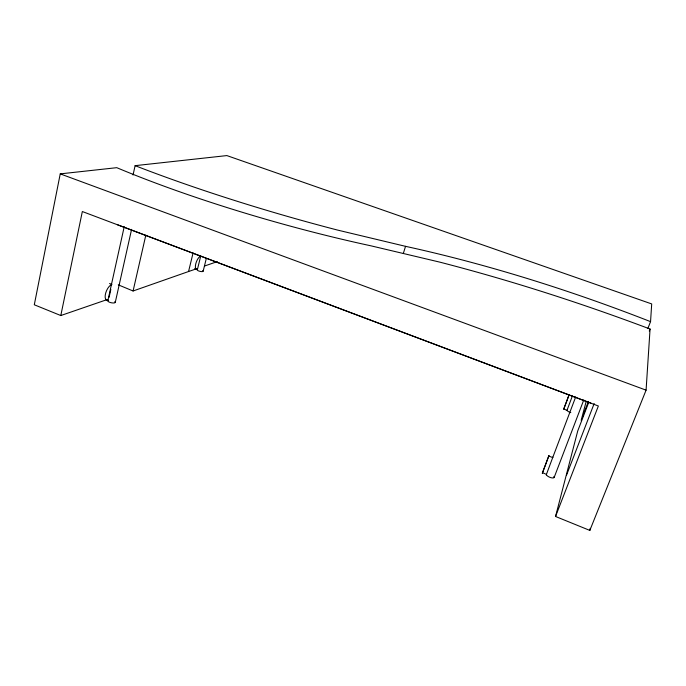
<?xml version="1.0" encoding="UTF-8"?>
<svg xmlns="http://www.w3.org/2000/svg" width="686" height="686" viewBox="0 0 686 686"><rect width="100%" height="100%" fill="white"/><g stroke="black" fill="none" stroke-linecap="round" stroke-linejoin="round"><path stroke-width="1.03" d="M588.76 402.253L577.715 431.022L555.54 516.481L589.831 530.415L646.083 390.154L650.062 329.031A1249.017 602.351 30.6 0 0 439.769 262.129L370.852 245.802A281.492 47.248 15.8 0 1 116.766 167.676L60.239 173.875L34.3 304.781L60.797 315.543L106.639 299.748M647.824 328.56L650.551 321.64L651.7 303.932L226.86 155.585L135.108 165.66L133.041 175.024M589.831 530.415L590.2 528.331M60.797 315.543L82.337 211.537L598.364 406.001L555.54 516.481M107.839 300.82L124.235 226.646M109.083 297.33L110.832 289.406M115.299 302.286L131.592 229.356M118.266 284.836L133.084 290.984L145.826 235.169M133.084 290.984L188.556 271.527L193.083 252.945M197.422 269.452L200.732 256.024A7.212 2.821 -69 0 0 195.759 263.844A7.212 2.821 -69 0 0 197.422 269.452L194.713 268.423M203.176 271.124L206.263 258.691M586.213 401.353L581.162 420.286L588.417 401.396M569.114 394.656L563.695 409.233L569.106 394.827M548.774 456.036L548.954 455.478L542.292 473.323L548.774 456.036L552.702 457.579L546.245 474.875L546.373 474.266A4.202 1.544 22.4 0 0 550.849 477.653A4.202 1.544 22.4 0 0 553.885 476.418M403.342 253.408L405.537 246.334A614.116 208.244 22.2 0 1 650.551 321.64M572.347 396.054L566.936 410.468L563.806 408.873M575.7 396.92L552.702 457.579L552.805 457.056M554.185 477.37L583.777 399.947M566.576 475.055L594.17 403.557M649.282 331.021L650.062 329.031M188.556 271.527L196.488 268.792M204.428 266.057L217.316 261.615M405.537 246.334L337.623 230.093A317.815 49.563 16 0 1 135.108 165.66M60.239 173.875L646.083 390.154M117.512 224.759L591.04 403.197M109.554 283.524L111.929 284.45A8.618 3.979 -66.8 0 0 105.73 292.905A8.618 3.979 -66.8 0 0 107.265 300.459M106.064 299.37L108.422 300.305M542.48 472.723L545.396 473.88M202.696 270.567A3.138 0.892 13.8 0 1 200.655 271.502A3.138 0.892 13.8 0 1 197.148 269.615M114.871 301.574A3.799 1.235 11.6 0 1 111.904 302.878A3.799 1.235 11.6 0 1 108.011 300.528M570.812 412.629A3.464 1.055 21.2 0 1 567.768 411.171A3.464 1.055 21.2 0 1 567.236 409.885"/></g></svg>
